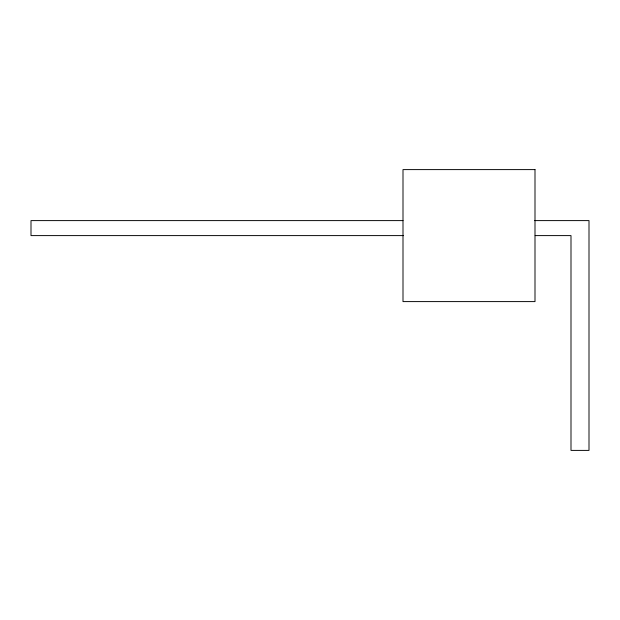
<?xml version="1.0" encoding="UTF-8"?>
<svg xmlns="http://www.w3.org/2000/svg" width="620" height="620" viewBox="0 0 620 620"><rect width="100%" height="100%" fill="white"/><g stroke="black" fill="none" stroke-linecap="round" stroke-linejoin="round"><path stroke-width="0.93" d="M403 220.604L31 220.604L31 235.6L403.581 235.6M534.75 220.604L589 220.604L589 450.399L570.997 450.399L570.997 235.6L535.192 235.6M534.998 169.601L403 169.601L403 301.599L534.998 301.599L534.998 169.601"/></g></svg>
